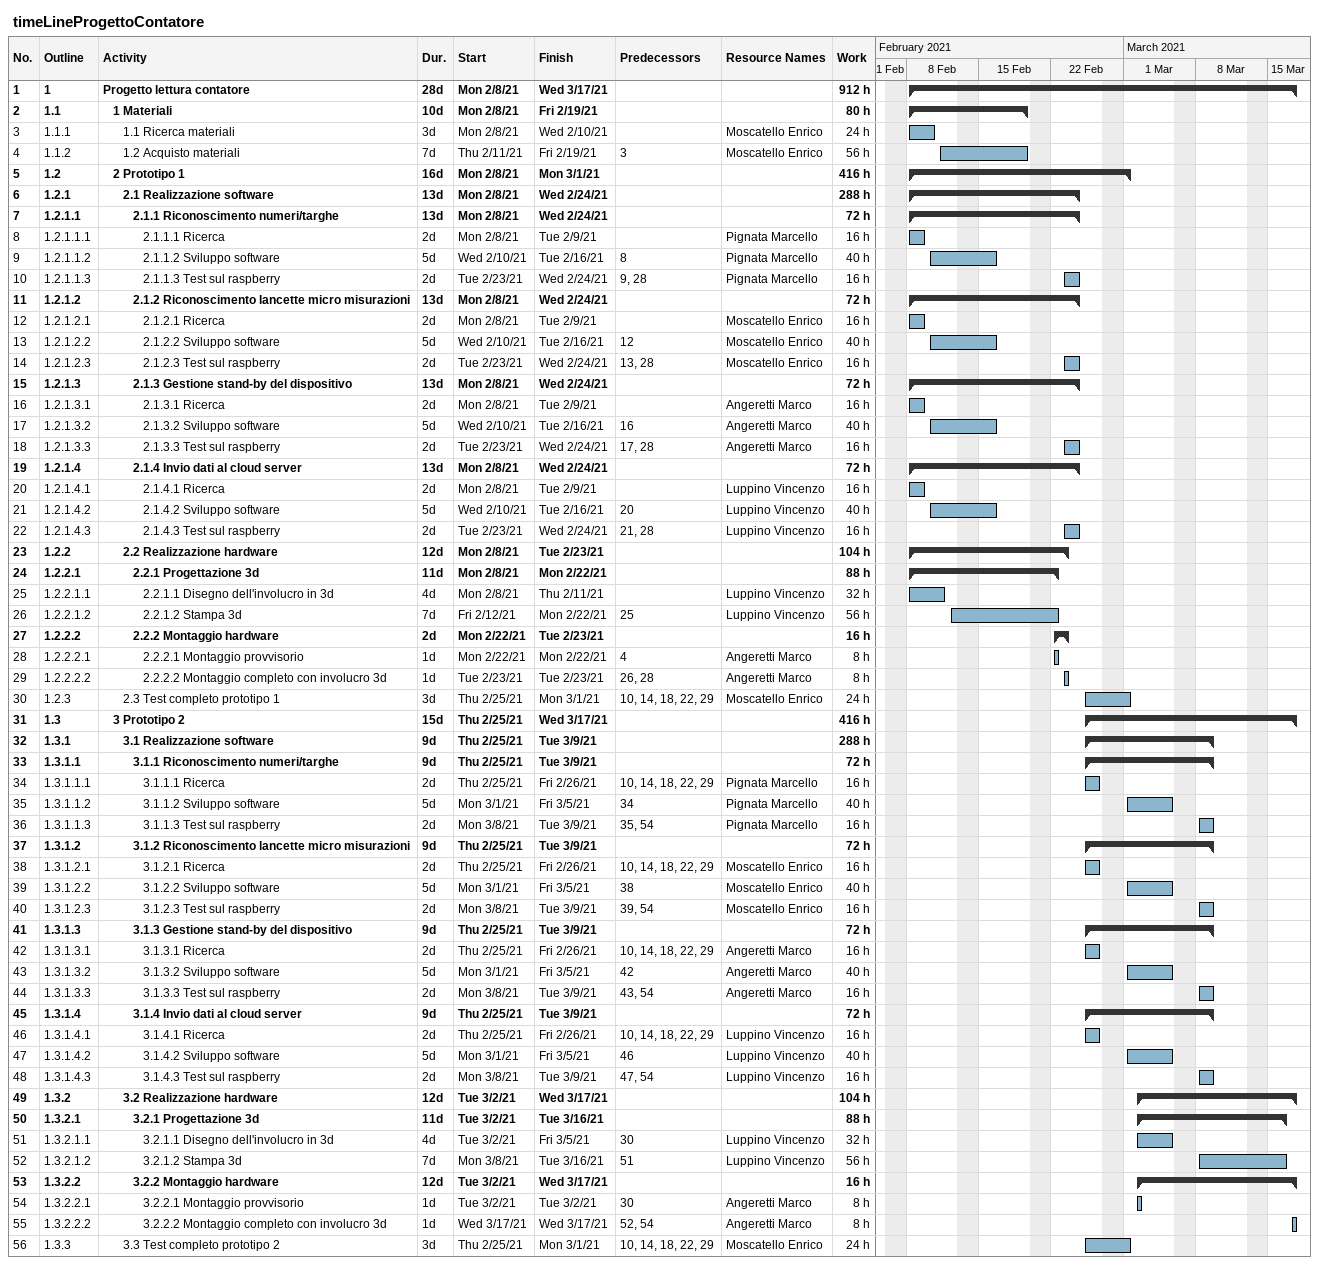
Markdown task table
timeLineProgettoContatore

| ID | WBS | Task | Duration | Start | Finish | Predecessors | Resources | Work (h) |
|---|---|---|---|---|---|---|---|---|
| 1 | 1 | **Progetto lettura contatore** | 28d | 2021-02-08 | 2021-03-17 |  |  | 912 |
| 2 | 1.1 | **1 Materiali** | 10d | 2021-02-08 | 2021-02-19 |  |  | 80 |
| 3 | 1.1.1 | 1.1 Ricerca materiali | 3d | 2021-02-08 | 2021-02-10 |  | Moscatello Enrico | 24 |
| 4 | 1.1.2 | 1.2 Acquisto materiali | 7d | 2021-02-11 | 2021-02-19 | 3 | Moscatello Enrico | 56 |
| 5 | 1.2 | **2 Prototipo 1** | 16d | 2021-02-08 | 2021-03-01 |  |  | 416 |
| 6 | 1.2.1 | **2.1 Realizzazione software** | 13d | 2021-02-08 | 2021-02-24 |  |  | 288 |
| 7 | 1.2.1.1 | **2.1.1 Riconoscimento numeri/targhe** | 13d | 2021-02-08 | 2021-02-24 |  |  | 72 |
| 8 | 1.2.1.1.1 | 2.1.1.1 Ricerca | 2d | 2021-02-08 | 2021-02-09 |  | Pignata Marcello | 16 |
| 9 | 1.2.1.1.2 | 2.1.1.2 Sviluppo software | 5d | 2021-02-10 | 2021-02-16 | 8 | Pignata Marcello | 40 |
| 10 | 1.2.1.1.3 | 2.1.1.3 Test sul raspberry | 2d | 2021-02-23 | 2021-02-24 | 9, 28 | Pignata Marcello | 16 |
| 11 | 1.2.1.2 | **2.1.2 Riconoscimento lancette micro misurazioni** | 13d | 2021-02-08 | 2021-02-24 |  |  | 72 |
| 12 | 1.2.1.2.1 | 2.1.2.1 Ricerca | 2d | 2021-02-08 | 2021-02-09 |  | Moscatello Enrico | 16 |
| 13 | 1.2.1.2.2 | 2.1.2.2 Sviluppo software | 5d | 2021-02-10 | 2021-02-16 | 12 | Moscatello Enrico | 40 |
| 14 | 1.2.1.2.3 | 2.1.2.3 Test sul raspberry | 2d | 2021-02-23 | 2021-02-24 | 13, 28 | Moscatello Enrico | 16 |
| 15 | 1.2.1.3 | **2.1.3 Gestione stand-by del dispositivo** | 13d | 2021-02-08 | 2021-02-24 |  |  | 72 |
| 16 | 1.2.1.3.1 | 2.1.3.1 Ricerca | 2d | 2021-02-08 | 2021-02-09 |  | Angeretti Marco | 16 |
| 17 | 1.2.1.3.2 | 2.1.3.2 Sviluppo software | 5d | 2021-02-10 | 2021-02-16 | 16 | Angeretti Marco | 40 |
| 18 | 1.2.1.3.3 | 2.1.3.3 Test sul raspberry | 2d | 2021-02-23 | 2021-02-24 | 17, 28 | Angeretti Marco | 16 |
| 19 | 1.2.1.4 | **2.1.4 Invio dati al cloud server** | 13d | 2021-02-08 | 2021-02-24 |  |  | 72 |
| 20 | 1.2.1.4.1 | 2.1.4.1 Ricerca | 2d | 2021-02-08 | 2021-02-09 |  | Luppino Vincenzo | 16 |
| 21 | 1.2.1.4.2 | 2.1.4.2 Sviluppo software | 5d | 2021-02-10 | 2021-02-16 | 20 | Luppino Vincenzo | 40 |
| 22 | 1.2.1.4.3 | 2.1.4.3 Test sul raspberry | 2d | 2021-02-23 | 2021-02-24 | 21, 28 | Luppino Vincenzo | 16 |
| 23 | 1.2.2 | **2.2 Realizzazione hardware** | 12d | 2021-02-08 | 2021-02-23 |  |  | 104 |
| 24 | 1.2.2.1 | **2.2.1 Progettazione 3d** | 11d | 2021-02-08 | 2021-02-22 |  |  | 88 |
| 25 | 1.2.2.1.1 | 2.2.1.1 Disegno dell'involucro in 3d | 4d | 2021-02-08 | 2021-02-11 |  | Luppino Vincenzo | 32 |
| 26 | 1.2.2.1.2 | 2.2.1.2 Stampa 3d | 7d | 2021-02-12 | 2021-02-22 | 25 | Luppino Vincenzo | 56 |
| 27 | 1.2.2.2 | **2.2.2 Montaggio hardware** | 2d | 2021-02-22 | 2021-02-23 |  |  | 16 |
| 28 | 1.2.2.2.1 | 2.2.2.1 Montaggio provvisorio | 1d | 2021-02-22 | 2021-02-22 | 4 | Angeretti Marco | 8 |
| 29 | 1.2.2.2.2 | 2.2.2.2 Montaggio completo con involucro 3d | 1d | 2021-02-23 | 2021-02-23 | 26, 28 | Angeretti Marco | 8 |
| 30 | 1.2.3 | 2.3 Test completo prototipo 1 | 3d | 2021-02-25 | 2021-03-01 | 10, 14, 18, 22, 29 | Moscatello Enrico | 24 |
| 31 | 1.3 | **3 Prototipo 2** | 15d | 2021-02-25 | 2021-03-17 |  |  | 416 |
| 32 | 1.3.1 | **3.1 Realizzazione software** | 9d | 2021-02-25 | 2021-03-09 |  |  | 288 |
| 33 | 1.3.1.1 | **3.1.1 Riconoscimento numeri/targhe** | 9d | 2021-02-25 | 2021-03-09 |  |  | 72 |
| 34 | 1.3.1.1.1 | 3.1.1.1 Ricerca | 2d | 2021-02-25 | 2021-02-26 | 10, 14, 18, 22, 29 | Pignata Marcello | 16 |
| 35 | 1.3.1.1.2 | 3.1.1.2 Sviluppo software | 5d | 2021-03-01 | 2021-03-05 | 34 | Pignata Marcello | 40 |
| 36 | 1.3.1.1.3 | 3.1.1.3 Test sul raspberry | 2d | 2021-03-08 | 2021-03-09 | 35, 54 | Pignata Marcello | 16 |
| 37 | 1.3.1.2 | **3.1.2 Riconoscimento lancette micro misurazioni** | 9d | 2021-02-25 | 2021-03-09 |  |  | 72 |
| 38 | 1.3.1.2.1 | 3.1.2.1 Ricerca | 2d | 2021-02-25 | 2021-02-26 | 10, 14, 18, 22, 29 | Moscatello Enrico | 16 |
| 39 | 1.3.1.2.2 | 3.1.2.2 Sviluppo software | 5d | 2021-03-01 | 2021-03-05 | 38 | Moscatello Enrico | 40 |
| 40 | 1.3.1.2.3 | 3.1.2.3 Test sul raspberry | 2d | 2021-03-08 | 2021-03-09 | 39, 54 | Moscatello Enrico | 16 |
| 41 | 1.3.1.3 | **3.1.3 Gestione stand-by del dispositivo** | 9d | 2021-02-25 | 2021-03-09 |  |  | 72 |
| 42 | 1.3.1.3.1 | 3.1.3.1 Ricerca | 2d | 2021-02-25 | 2021-02-26 | 10, 14, 18, 22, 29 | Angeretti Marco | 16 |
| 43 | 1.3.1.3.2 | 3.1.3.2 Sviluppo software | 5d | 2021-03-01 | 2021-03-05 | 42 | Angeretti Marco | 40 |
| 44 | 1.3.1.3.3 | 3.1.3.3 Test sul raspberry | 2d | 2021-03-08 | 2021-03-09 | 43, 54 | Angeretti Marco | 16 |
| 45 | 1.3.1.4 | **3.1.4 Invio dati al cloud server** | 9d | 2021-02-25 | 2021-03-09 |  |  | 72 |
| 46 | 1.3.1.4.1 | 3.1.4.1 Ricerca | 2d | 2021-02-25 | 2021-02-26 | 10, 14, 18, 22, 29 | Luppino Vincenzo | 16 |
| 47 | 1.3.1.4.2 | 3.1.4.2 Sviluppo software | 5d | 2021-03-01 | 2021-03-05 | 46 | Luppino Vincenzo | 40 |
| 48 | 1.3.1.4.3 | 3.1.4.3 Test sul raspberry | 2d | 2021-03-08 | 2021-03-09 | 47, 54 | Luppino Vincenzo | 16 |
| 49 | 1.3.2 | **3.2 Realizzazione hardware** | 12d | 2021-03-02 | 2021-03-17 |  |  | 104 |
| 50 | 1.3.2.1 | **3.2.1 Progettazione 3d** | 11d | 2021-03-02 | 2021-03-16 |  |  | 88 |
| 51 | 1.3.2.1.1 | 3.2.1.1 Disegno dell'involucro in 3d | 4d | 2021-03-02 | 2021-03-05 | 30 | Luppino Vincenzo | 32 |
| 52 | 1.3.2.1.2 | 3.2.1.2 Stampa 3d | 7d | 2021-03-08 | 2021-03-16 | 51 | Luppino Vincenzo | 56 |
| 53 | 1.3.2.2 | **3.2.2 Montaggio hardware** | 12d | 2021-03-02 | 2021-03-17 |  |  | 16 |
| 54 | 1.3.2.2.1 | 3.2.2.1 Montaggio provvisorio | 1d | 2021-03-02 | 2021-03-02 | 30 | Angeretti Marco | 8 |
| 55 | 1.3.2.2.2 | 3.2.2.2 Montaggio completo con involucro 3d | 1d | 2021-03-17 | 2021-03-17 | 52, 54 | Angeretti Marco | 8 |
| 56 | 1.3.3 | 3.3 Test completo prototipo 2 | 3d | 2021-02-25 | 2021-03-01 | 10, 14, 18, 22, 29 | Moscatello Enrico | 24 |
